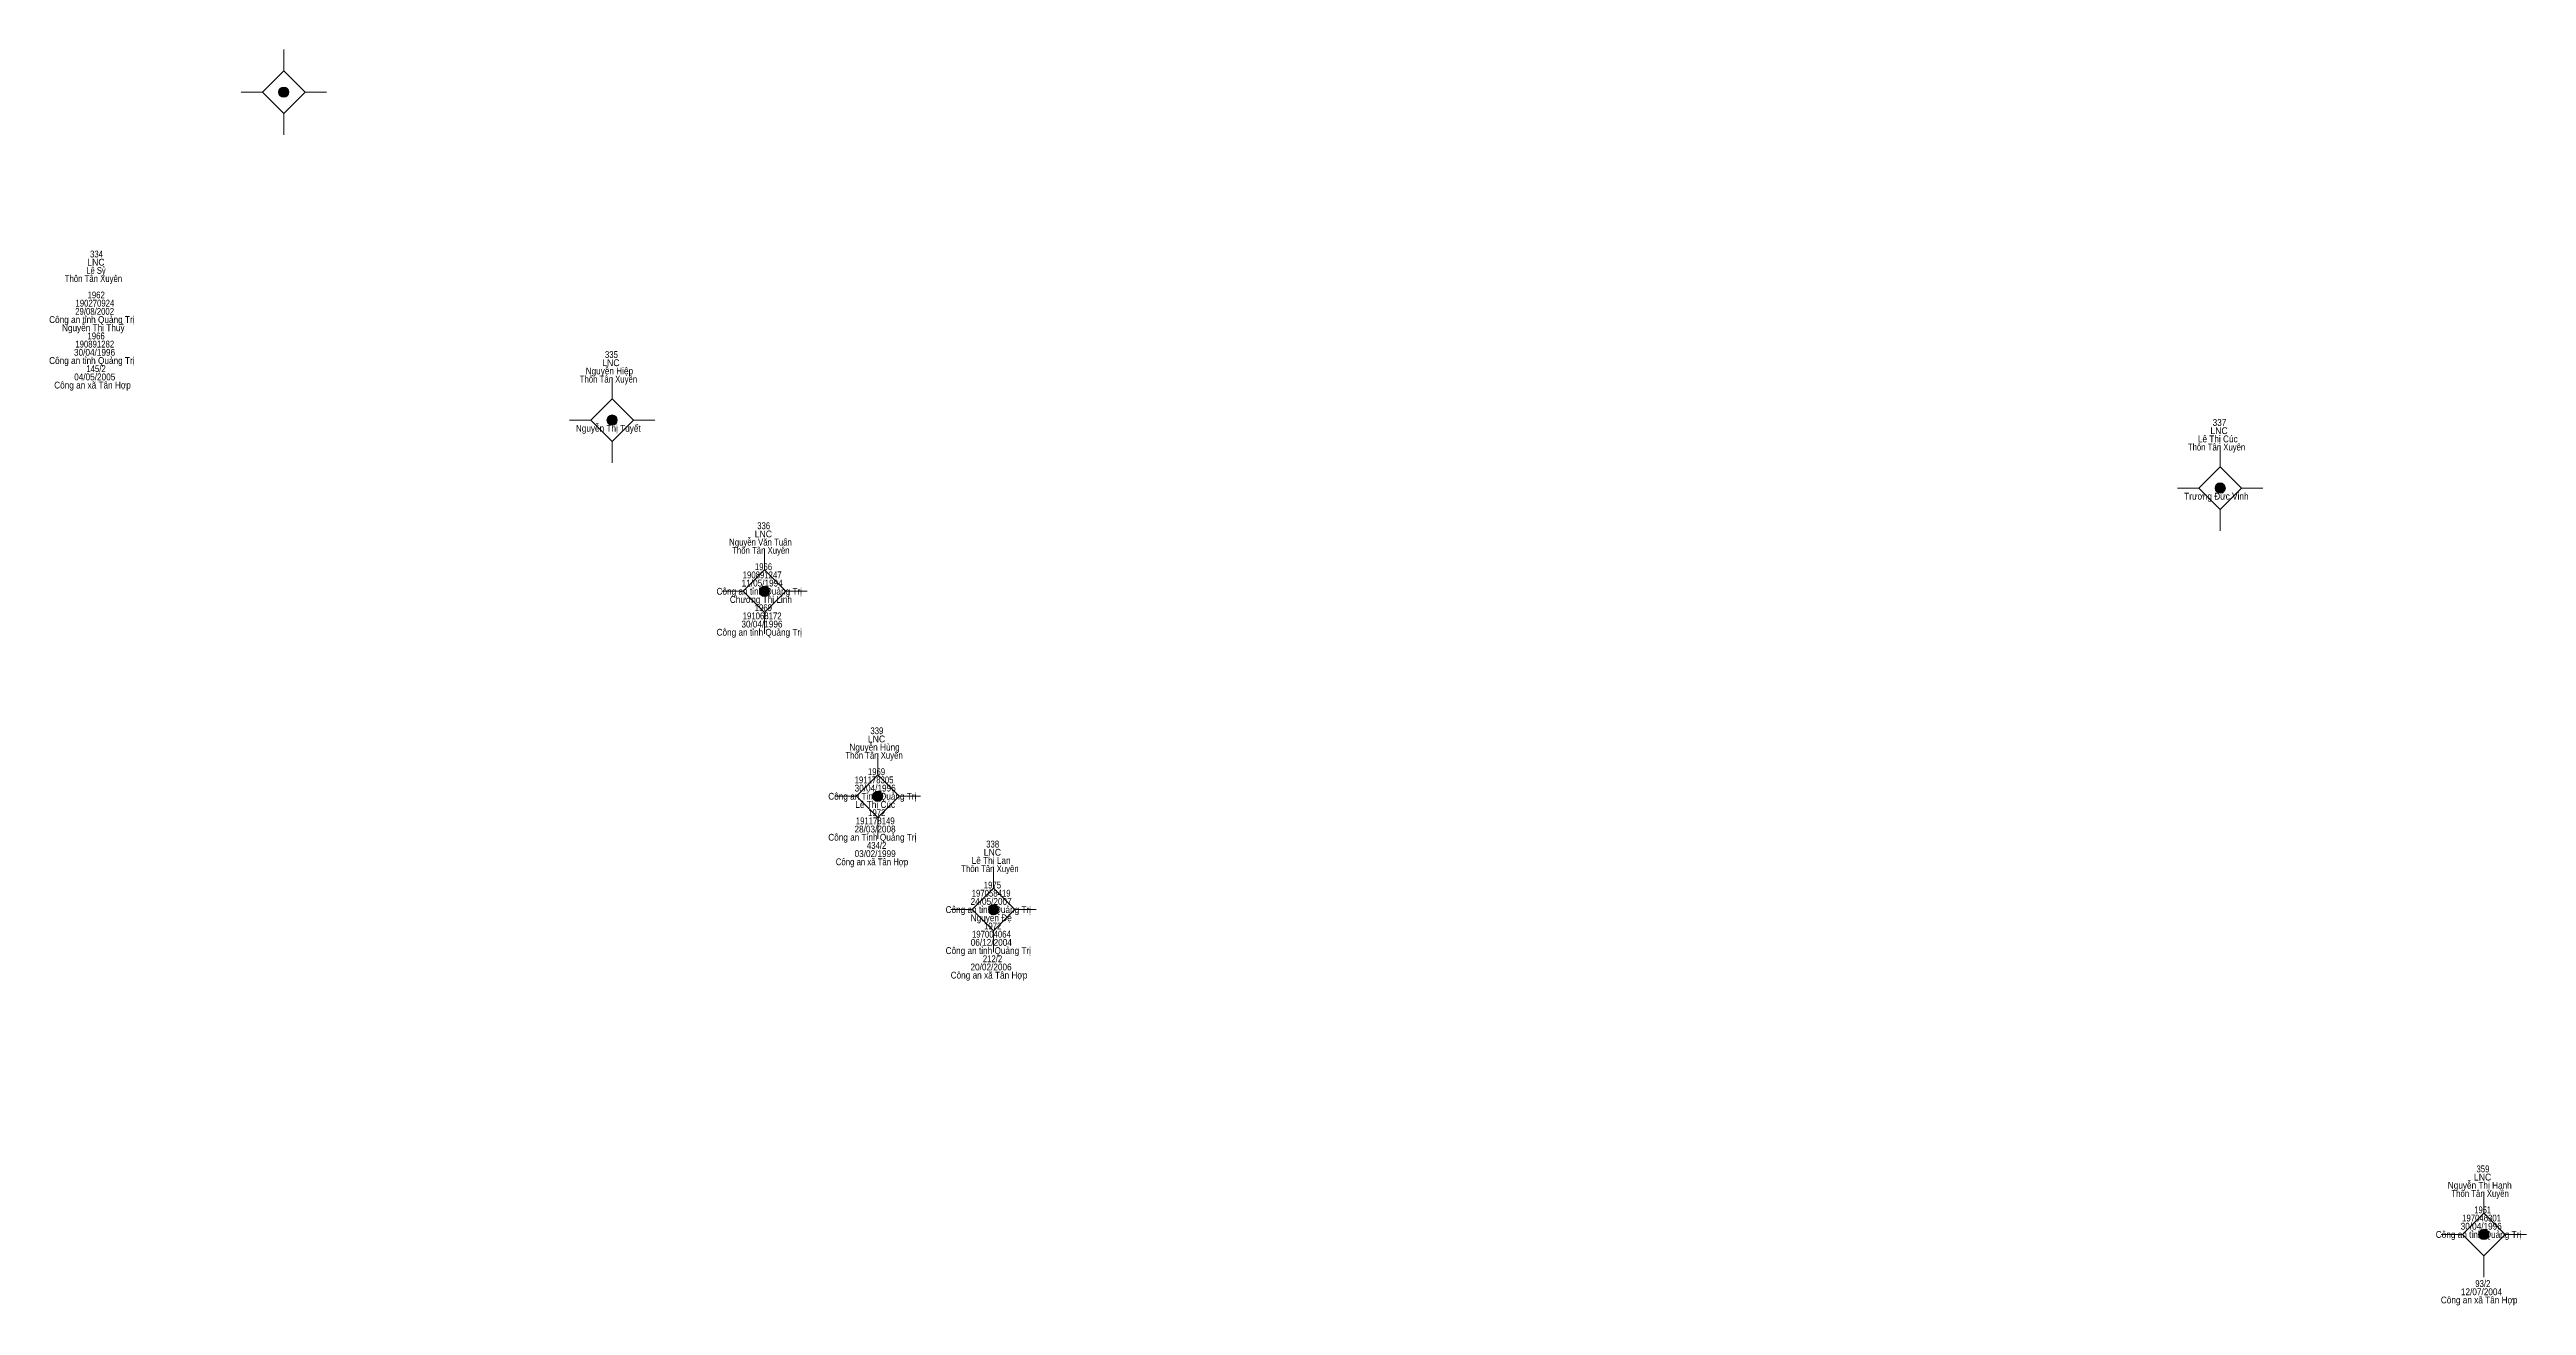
# Model space of a CAD drawing. Header units: metres. Extents: x 550999 to 552168, y 1840994 to 1841978.
# Drawn here: x 551924.1 to 552069.2, y 1840994.4 to 1841068 of the extents above; entities that cross this region are included whole.
import ezdxf
from ezdxf.enums import TextEntityAlignment as Align

# ---------------------------------------------------------------- set-up
doc = ezdxf.new("R2010")
doc.units = ezdxf.units.M
doc.header["$LTSCALE"] = 0.16
doc.layers.add('11', color=7, linetype='Continuous', lineweight=13)
doc.layers.add('15', color=7, linetype='Continuous')

msp = doc.modelspace()

# ---------------------------------------------------------------- hatches: boundary and pattern name
at = {"layer": '11'}
for points in [[(551938.1295, 1841065.51, 1), (551937.5295, 1841065.51, 1)], [(551957.3695, 1841046.3, 1), (551956.7695, 1841046.3, 1)], [(552051.5795, 1841042.32, 1), (552050.9795, 1841042.32, 1)], [(551966.2995, 1841036.27, 1), (551965.6995, 1841036.27, 1)], [(551972.9295, 1841024.26, 1), (551972.3295, 1841024.26, 1)], [(551979.7195, 1841017.62, 1), (551979.1195, 1841017.62, 1)], [(552067.0195, 1840998.59, 1), (552066.4195, 1840998.59, 1)]]:
    msp.add_hatch(color=256, dxfattribs=at).paths.add_polyline_path(points)

# ---------------------------------------------------------------- linework, layer by layer
for p, q in [((551937.83, 1841068.01), (551937.83, 1841066.76)), ((551936.58, 1841065.51), (551935.33, 1841065.51)), ((551940.33, 1841065.51), (551939.08, 1841065.51)), ((551937.83, 1841064.26), (551937.83, 1841063.01)), ((551957.07, 1841048.8), (551957.07, 1841047.55)), ((551955.82, 1841046.3), (551954.57, 1841046.3)), ((551959.57, 1841046.3), (551958.32, 1841046.3)), ((551957.07, 1841045.05), (551957.07, 1841043.8)), ((552051.28, 1841044.82), (552051.28, 1841043.57)), ((552050.03, 1841042.32), (552048.78, 1841042.32)), ((552053.78, 1841042.32), (552052.53, 1841042.32)), ((552051.28, 1841041.07), (552051.28, 1841039.82)), ((551966, 1841038.77), (551966, 1841037.52)), ((551964.75, 1841036.27), (551963.5, 1841036.27)), ((551968.5, 1841036.27), (551967.25, 1841036.27)), ((551966, 1841035.02), (551966, 1841033.77)), ((551972.63, 1841026.76), (551972.63, 1841025.51)), ((551971.38, 1841024.26), (551970.13, 1841024.26)), ((551972.63, 1841023.01), (551972.63, 1841021.76)), ((551975.13, 1841024.26), (551973.88, 1841024.26)), ((551979.42, 1841020.12), (551979.42, 1841018.87)), ((551978.17, 1841017.62), (551976.92, 1841017.62)), ((551981.92, 1841017.62), (551980.67, 1841017.62)), ((551979.42, 1841016.37), (551979.42, 1841015.12)), ((552066.72, 1841001.09), (552066.72, 1840999.84)), ((552065.47, 1840998.59), (552064.22, 1840998.59)), ((552069.22, 1840998.59), (552067.97, 1840998.59)), ((552066.72, 1840997.34), (552066.72, 1840996.09))]:
    msp.add_line(p, q, dxfattribs=at)
for points in [[(551937.83, 1841066.76), (551936.58, 1841065.51), (551937.83, 1841064.26), (551939.08, 1841065.51)], [(551957.07, 1841047.55), (551955.82, 1841046.3), (551957.07, 1841045.05), (551958.32, 1841046.3)], [(552051.28, 1841043.57), (552050.03, 1841042.32), (552051.28, 1841041.07), (552052.53, 1841042.32)], [(551966, 1841037.52), (551964.75, 1841036.27), (551966, 1841035.02), (551967.25, 1841036.27)], [(551972.63, 1841025.51), (551971.38, 1841024.26), (551972.63, 1841023.01), (551973.88, 1841024.26)], [(551979.42, 1841018.87), (551978.17, 1841017.62), (551979.42, 1841016.37), (551980.67, 1841017.62)], [(552066.72, 1840999.84), (552065.47, 1840998.59), (552066.72, 1840997.34), (552067.97, 1840998.59)]]:
    msp.add_lwpolyline(points, close=True, dxfattribs=at)
for centre in [(551937.8295, 1841065.51), (551957.0695, 1841046.3), (552051.2795, 1841042.32), (551965.9995, 1841036.27), (551972.6295, 1841024.26), (551979.4195, 1841017.62), (552066.7195, 1840998.59)]:
    msp.add_circle(centre, 0.3, dxfattribs=at)

# ---------------------------------------------------------------- texts
at = {"layer": '15'}
for s, width, p in [('Thôn Tân Xuyên', 0.85, (551926.685, 1841054.39)), ('Lê Sỷ', 0.8, (551926.835, 1841054.87)), ('LNC', 0.95, (551926.83, 1841055.35)), ('334', 0.85, (551926.865, 1841055.83)), ('190270924', 0.85, (551926.77, 1841052.95)), ('1962', 0.85, (551926.845, 1841053.43)), ('Công an tỉnh Quảng Trị', 0.9, (551926.59, 1841051.99)), ('Nguyễn Thị Thuỷ', 0.9, (551926.675, 1841051.51)), ('29/08/2002', 0.85, (551926.755, 1841052.47)), ('30/04/1996', 0.9, (551926.75, 1841050.07)), ('190891282', 0.85, (551926.76, 1841050.55)), ('1966', 0.85, (551926.84, 1841051.03)), ('Công an tỉnh Quảng Trị', 0.9, (551926.59, 1841049.59)), ('04/05/2005', 0.9, (551926.76, 1841048.63)), ('145/2', 0.85, (551926.835, 1841049.11)), ('Nguyễn Hiệp', 0.9, (551956.91, 1841048.98)), ('LNC', 0.95, (551957, 1841049.46)), ('335', 0.85, (551957.03, 1841049.94)), ('Công an xã Tân Hợp', 0.9, (551926.63, 1841048.15)), ('Thôn Tân Xuyên', 0.85, (551956.855, 1841048.5)), ('Nguyễn Thị Tuyết', 0.9, (551956.845, 1841045.62)), ('337', 0.9, (552051.235, 1841045.96)), ('Thôn Tân Xuyên', 0.85, (552051.065, 1841044.52)), ('Lê Thị Cúc', 0.9, (552051.135, 1841045)), ('LNC', 0.95, (552051.21, 1841045.48)), ('Trương Đức Vinh', 0.9, (552051.055, 1841041.64)), ('336', 0.85, (551965.95, 1841039.91)), ('Nguyễn Văn Tuấn', 0.85, (551965.76, 1841038.95)), ('Thôn Tân Xuyên', 0.85, (551965.785, 1841038.47)), ('LNC', 0.95, (551965.93, 1841039.43)), ('190891247', 0.85, (551965.86, 1841037.03)), ('1966', 0.85, (551965.94, 1841037.51)), ('Công an tỉnh Quảng Trị', 0.9, (551965.69, 1841036.07)), ('Chương Thị Linh', 0.9, (551965.785, 1841035.59)), ('11/05/1994', 0.9, (551965.865, 1841036.55)), ('30/04/1996', 0.9, (551965.85, 1841034.15)), ('191068172', 0.85, (551965.86, 1841034.63)), ('1969', 0.85, (551965.93, 1841035.11)), ('Công an tỉnh Quảng Trị', 0.9, (551965.69, 1841033.67)), ('Nguyễn Hùng', 0.9, (551972.445, 1841026.94)), ('LNC', 0.95, (551972.56, 1841027.42)), ('339', 0.85, (551972.58, 1841027.9)), ('Thôn Tân Xuyên', 0.85, (551972.415, 1841026.46)), ('1969', 0.85, (551972.56, 1841025.5)), ('Công an Tỉnh Quảng Trị', 0.9, (551972.315, 1841024.06)), ('30/04/1996', 0.9, (551972.48, 1841024.54)), ('191178305 ', 0.85, (551972.48, 1841025.02)), ('Lê Thị Cúc', 0.9, (551972.485, 1841023.58)), ('191178149', 0.85, (551972.485, 1841022.62)), ('1972', 0.85, (551972.575, 1841023.1)), ('Công an Tỉnh Quảng Trị', 0.9, (551972.315, 1841021.66)), ('28/03/2008', 0.9, (551972.475, 1841022.14)), ('434/2', 0.85, (551972.565, 1841021.18)), ('338', 0.85, (551979.365, 1841021.26)), ('Công an xã Tân Hợp ', 0.85, (551972.36, 1841020.22)), ('03/02/1999', 0.9, (551972.48, 1841020.7)), ('Thôn Tân Xuyên', 0.85, (551979.205, 1841019.82)), ('Lê Thị Lan', 0.9, (551979.275, 1841020.3)), ('LNC', 0.95, (551979.35, 1841020.78)), ('197058419', 0.85, (551979.275, 1841018.38)), ('1975', 0.85, (551979.35, 1841018.86)), ('Công an tỉnh Quảng Trị', 0.9, (551979.11, 1841017.42)), ('24/05/2007', 0.9, (551979.275, 1841017.9)), ('Nguyễn Đệ', 0.9, (551979.28, 1841016.94)), ('06/12/2004', 0.9, (551979.285, 1841015.5)), ('197004064', 0.85, (551979.29, 1841015.98)), ('1972', 0.85, (551979.365, 1841016.46)), ('Công an tỉnh Quảng Trị', 0.9, (551979.11, 1841015.02)), ('20/02/2006', 0.9, (551979.27, 1841014.06)), ('212/2', 0.85, (551979.355, 1841014.54)), ('Công an xã Tân Hợp', 0.9, (551979.15, 1841013.58)), ('359', 0.85, (552066.67, 1841002.23)), ('Nguyễn Thị Hạnh', 0.9, (552066.485, 1841001.27)), ('Thôn Tân Xuyên', 0.85, (552066.505, 1841000.79)), ('LNC', 0.95, (552066.65, 1841001.75)), ('197046301', 0.85, (552066.59, 1840999.35)), ('1951', 0.8, (552066.655, 1840999.83)), ('Công an tỉnh Quảng Trị', 0.9, (552066.41, 1840998.39)), ('30/04/1996', 0.9, (552066.57, 1840998.87)), ('12/07/2004', 0.9, (552066.585, 1840995.03)), ('93/2', 0.85, (552066.665, 1840995.51)), ('Công an xã Tân Hợp', 0.9, (552066.45, 1840994.55))]:
    msp.add_text(s, height=0.4, dxfattribs=dict(at, width=width)).set_placement(p, align=Align.CENTER)

doc.saveas('drawing.dxf')
